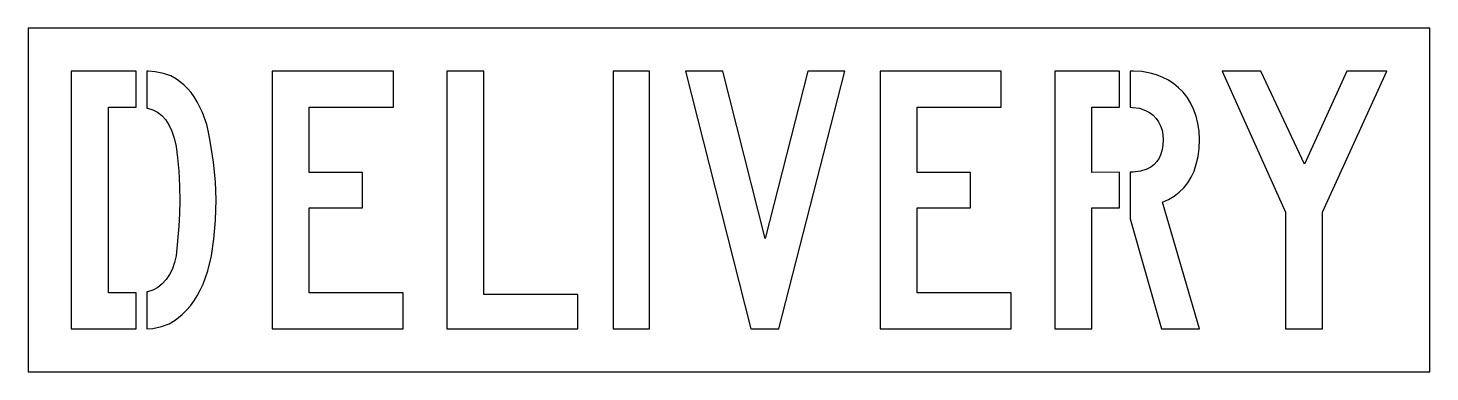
# Model space of a CAD drawing. Header units: inches. Extents: x 0 to 65.2, y 0 to 16.
import ezdxf

# ---------------------------------------------------------------- set-up
doc = ezdxf.new("R2010")
doc.units = ezdxf.units.IN
doc.layers.add('CUT', color=1, linetype='CONTINUOUS')
doc.layers.add('SHEET', color=8, linetype='CONTINUOUS')

msp = doc.modelspace()

# ---------------------------------------------------------------- linework, layer by layer
at = {"layer": 'CUT'}
for points in [[(2.014, 2), (5.036, 2), (5.036, 3.684), (3.741, 3.685), (3.741, 12.314), (5.036, 12.315), (5.036, 13.999), (2.014, 13.998)], [(5.536, 2.011), (5.808, 2.029), (6.206, 2.11), (6.561, 2.242), (6.855, 2.412), (7.179, 2.677), (7.375, 2.867), (7.555, 3.073), (7.722, 3.297), (7.876, 3.54), (8.017, 3.802), (8.146, 4.083), (8.365, 4.703), (8.534, 5.401), (8.655, 6.185), (8.727, 7.057), (8.751, 8.015), (8.722, 8.844), (8.633, 9.755), (8.484, 10.732), (8.402, 11.161), (8.315, 11.511), (8.122, 12.074), (7.878, 12.573), (7.736, 12.798), (7.586, 13.002), (7.422, 13.191), (7.249, 13.358), (6.908, 13.623), (6.642, 13.772), (6.31, 13.886), (5.912, 13.959), (5.585, 13.987), (5.536, 13.989), (5.536, 12.279), (5.566, 12.276), (5.81, 12.202), (6.027, 12.089), (6.222, 11.938), (6.395, 11.746), (6.553, 11.5), (6.688, 11.207), (6.801, 10.882), (6.889, 10.485), (6.963, 9.961), (7.019, 9.34), (7.054, 8.658), (7.066, 7.942), (7.057, 7.379), (7.026, 6.788), (6.898, 5.407), (6.823, 5.09), (6.719, 4.794), (6.589, 4.531), (6.432, 4.296), (6.246, 4.092), (6.036, 3.928), (5.804, 3.806), (5.553, 3.725), (5.536, 3.723)], [(11.362, 2), (17.467, 2), (17.467, 3.683), (13.088, 3.685), (13.088, 7.643), (15.571, 7.643), (15.572, 9.282), (13.088, 9.285), (13.088, 12.315), (17.003, 12.316), (17.003, 13.999), (11.364, 14)], [(19.489, 2), (25.593, 2), (25.593, 3.599), (21.215, 3.602), (21.215, 14), (19.49, 14)], [(27.236, 2.003), (28.919, 2), (28.919, 13.999), (27.238, 14)], [(30.605, 13.999), (33.635, 2), (34.94, 2), (38.015, 14), (36.288, 13.998), (34.31, 6.211), (32.331, 14)], [(39.657, 2), (45.762, 2), (45.762, 3.683), (41.383, 3.685), (41.383, 7.643), (43.865, 7.643), (43.867, 9.282), (41.383, 9.285), (41.383, 12.315), (45.298, 12.316), (45.298, 13.999), (39.659, 14)], [(47.783, 2.002), (49.509, 2), (49.509, 7.64), (50.795, 7.642), (50.795, 9.288), (49.509, 9.287), (49.511, 12.315), (50.795, 12.313), (50.795, 13.999), (47.783, 14)], [(51.295, 7.124), (52.751, 2), (54.516, 2), (52.794, 7.894), (53.084, 8.022), (53.343, 8.175), (53.58, 8.357), (53.79, 8.565), (53.977, 8.802), (54.136, 9.063), (54.268, 9.349), (54.373, 9.661), (54.455, 10.017), (54.503, 10.397), (54.52, 10.814), (54.501, 11.198), (54.45, 11.558), (54.366, 11.903), (54.25, 12.224), (54.102, 12.527), (53.943, 12.779), (53.76, 13.01), (53.552, 13.222), (53.325, 13.408), (53.077, 13.57), (52.81, 13.707), (52.523, 13.82), (52.223, 13.905), (51.846, 13.971), (51.452, 13.999), (51.295, 13.999), (51.295, 12.312), (51.402, 12.311), (51.724, 12.265), (52.017, 12.165), (52.198, 12.067), (52.362, 11.943), (52.505, 11.796), (52.621, 11.632), (52.714, 11.447), (52.78, 11.248), (52.821, 11.032), (52.835, 10.805), (52.824, 10.566), (52.788, 10.342), (52.728, 10.138), (52.644, 9.954), (52.536, 9.792), (52.406, 9.651), (52.252, 9.532), (52.08, 9.438), (51.779, 9.337), (51.43, 9.289), (51.295, 9.289)], [(55.573, 13.999), (58.519, 7.431), (58.521, 2), (60.245, 2), (60.246, 7.433), (63.236, 14), (61.383, 14), (59.404, 9.665), (57.383, 14)]]:
    msp.add_lwpolyline(points, close=True, dxfattribs=at)
at = {"layer": 'SHEET'}
msp.add_lwpolyline([(0, 0), (65.25, 0), (65.25, 16), (0, 16)], close=True, dxfattribs=at)

doc.saveas('drawing.dxf')
